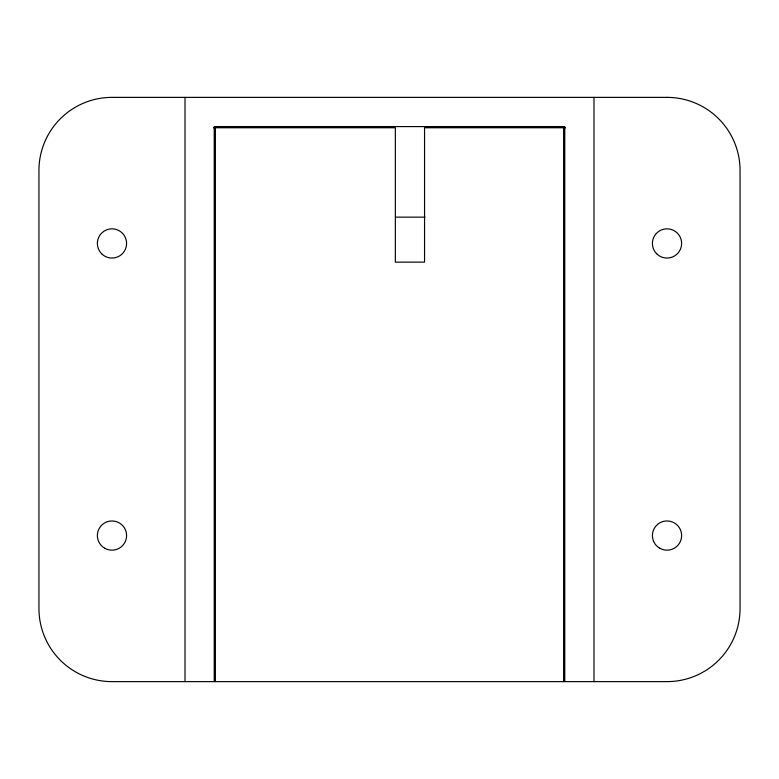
<?xml version="1.0" encoding="UTF-8"?>
<svg xmlns="http://www.w3.org/2000/svg" width="779" height="779" viewBox="0 0 779 779"><rect width="100%" height="100%" fill="white"/><g stroke="black" fill="none" stroke-linecap="round" stroke-linejoin="round"><path stroke-width="1.17" d="M213.407 127.756L395.343 127.756L395.343 262.133L424.555 262.133L424.555 127.756L565.564 127.756M395.829 217.146L425.042 217.146M593.987 97.375L593.987 681.625M564.775 681.625L564.775 126.588L214.225 126.588L214.225 681.625M563.606 127.756L563.606 681.625M215.393 127.756L215.393 681.625M185.012 97.375L185.012 681.625M667.019 97.375L111.981 97.375A73.031 73.031 0 0 0 38.95 170.406L38.95 608.594A73.031 73.031 0 0 0 111.981 681.625L667.019 681.625A73.031 73.031 0 0 0 740.05 608.594L740.05 170.406A73.031 73.031 0 0 0 667.019 97.375M101.65 253.769A14.606 14.606 0 0 0 126.091 247.216A14.606 14.606 0 0 0 108.203 229.328A14.606 14.606 0 0 0 101.65 253.769M659.716 548.212A14.606 14.606 0 0 0 681.625 535.562A14.606 14.606 0 0 0 659.716 522.913A14.606 14.606 0 0 0 659.716 548.212M656.687 253.769A14.606 14.606 0 0 0 681.128 247.216A14.606 14.606 0 0 0 663.241 229.328A14.606 14.606 0 0 0 656.687 253.769M104.678 548.212A14.606 14.606 0 0 0 126.588 535.562A14.606 14.606 0 0 0 104.678 522.913A14.606 14.606 0 0 0 104.678 548.212"/></g></svg>
